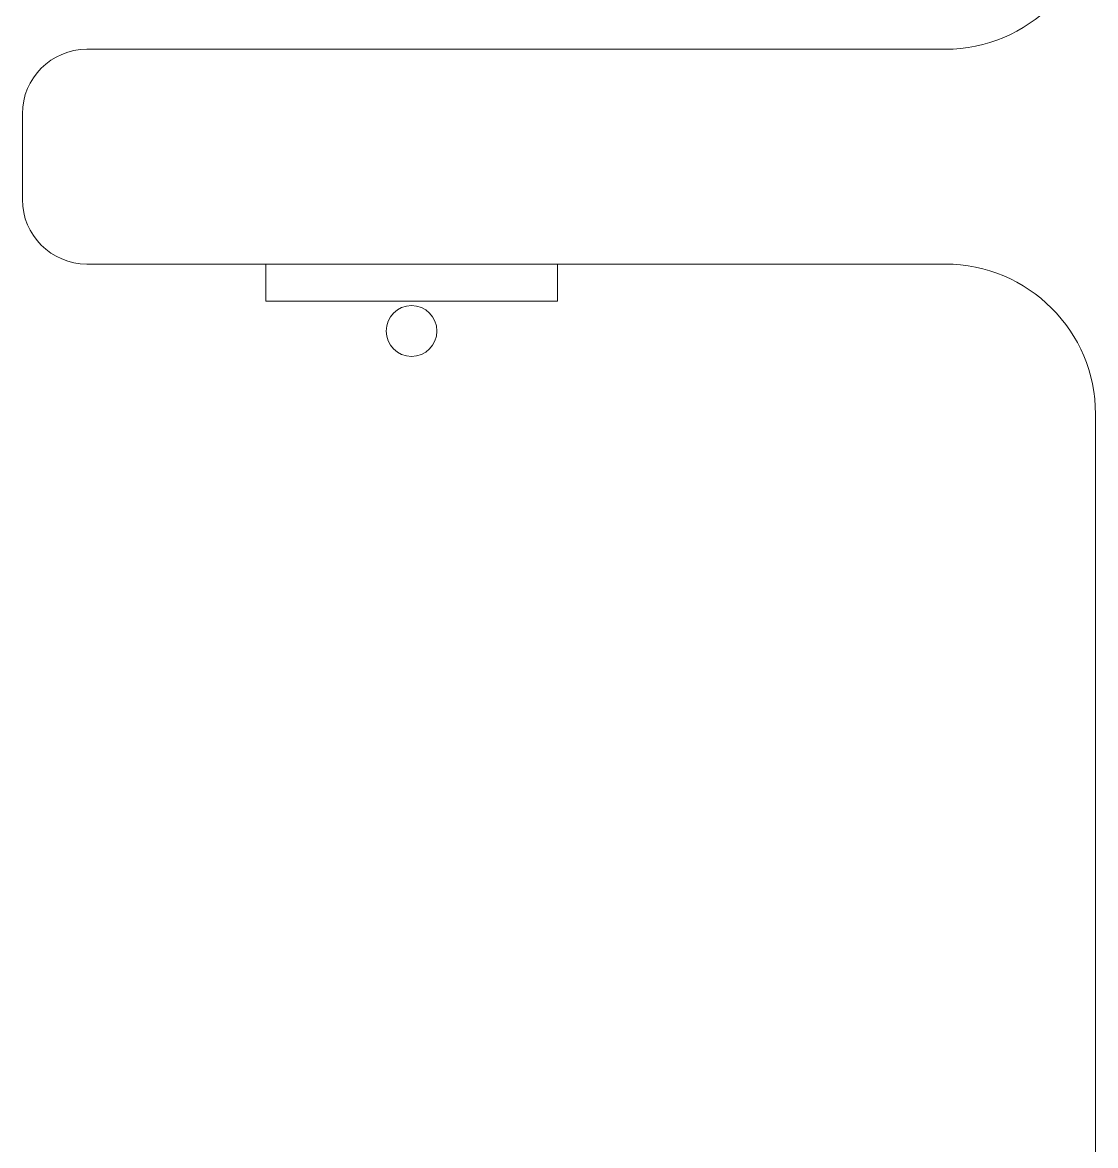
# Model space of a CAD drawing. Header units: metres. Extents: x -25 to 234, y -25 to 53.
# Drawn here: x 99.581 to 100.081, y 45.41 to 45.933 of the extents above; entities that cross this region are included whole.
import ezdxf

# ---------------------------------------------------------------- set-up
doc = ezdxf.new("R2010")
doc.units = ezdxf.units.M
doc.header["$LTSCALE"] = 0.1
doc.header["$MEASUREMENT"] = 0
doc.layers.add('A-WALL', color=7, linetype='Continuous', lineweight=5)
doc.layers.add('baños', color=251, linetype='Continuous', lineweight=0)

# ---------------------------------------------------------------- blocks, each defined once
blk = doc.blocks.new('PL MUEBLES 1N NASAS 09')
at = {"layer": 'A-WALL', "color": 4}
for p, q in [((54.31107, 50.42307), (53.91107, 50.42307)), ((53.88107, 50.39307), (53.88107, 50.35307)), ((54.31107, 50.32307), (53.91107, 50.32307)), ((54.38107, 50.25307), (54.38107, 49.19307))]:
    blk.add_line(p, q, dxfattribs=at)
for centre, radius, start, end in [((54.31107, 50.49307), 0.07, 270, 0), ((53.91107, 50.39307), 0.03, 90, 180), ((53.91107, 50.35307), 0.03, 180, 270), ((54.31107, 50.25307), 0.07, 0, 90)]:
    blk.add_arc(centre, radius, start, end, dxfattribs=at)
at = {"layer": 'baños', "color": 4}
blk.add_lwpolyline([(54.13031, 50.32307), (53.99442, 50.32307), (53.99442, 50.30572), (54.13031, 50.30572)], close=True, dxfattribs=at)
blk.add_circle((54.06237, 50.29185), 0.01182, dxfattribs=at)

msp = doc.modelspace()

# ---------------------------------------------------------------- block references
msp.add_blockref('PL MUEBLES 1N NASAS 09', (45.69971, -4.50243))

doc.saveas('drawing.dxf')
